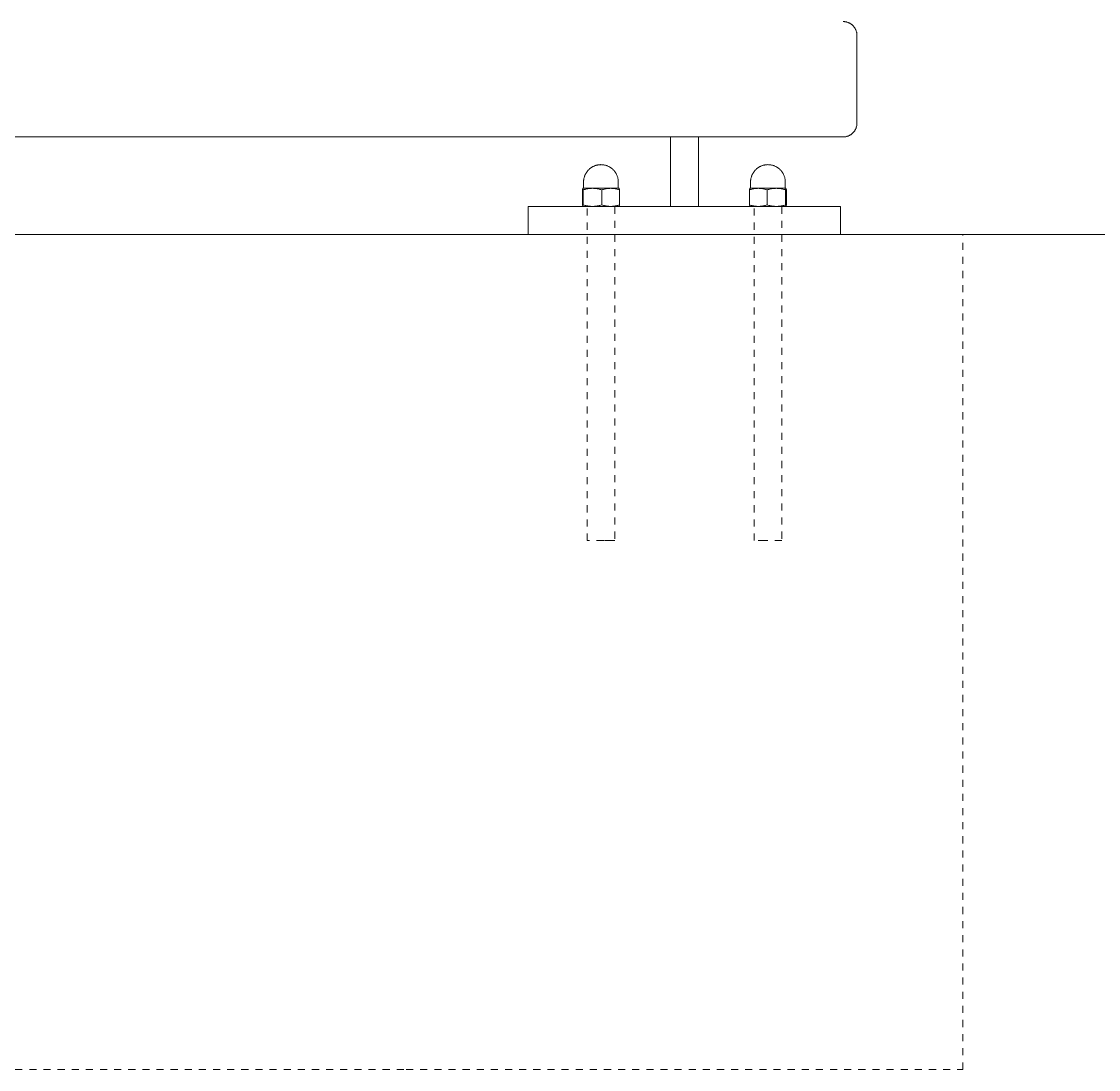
# Model space of a CAD drawing. Header units: inches. Extents: x -6 to 95, y -2 to 61.
# Drawn here: x 9.68 to 24.92, y 29.9 to 44.73 of the extents above; entities that cross this region are included whole.
import ezdxf

# ---------------------------------------------------------------- set-up
doc = ezdxf.new("R2010")
doc.units = ezdxf.units.IN
doc.linetypes.add('HIDDEN', pattern=[1.905, 1.27, -0.635])
doc.layers.add('ZANO_R', color=7, linetype='Continuous', lineweight=0)
doc.layers.add('ZANO_R_przerywana', color=250, linetype='HIDDEN', lineweight=0)

msp = doc.modelspace()

# ---------------------------------------------------------------- linework, layer by layer
at = {"layer": 'ZANO_R'}
for p, q in [((21.30567, 44.73101), (21.31239, 44.7309)), ((21.31239, 44.7309), (21.31911, 44.73055)), ((21.31911, 44.73055), (21.32581, 44.72998)), ((21.32581, 44.72998), (21.33248, 44.72918)), ((21.33248, 44.72918), (21.33913, 44.72815)), ((21.33913, 44.72815), (21.34574, 44.72689)), ((21.34574, 44.72689), (21.3523, 44.72541)), ((21.3523, 44.72541), (21.3588, 44.72371)), ((21.3588, 44.72371), (21.36525, 44.72178)), ((21.36525, 44.72178), (21.37162, 44.71964)), ((21.37162, 44.71964), (21.37792, 44.71728)), ((21.37792, 44.71728), (21.38413, 44.71471)), ((21.38413, 44.71471), (21.39025, 44.71192)), ((21.39025, 44.71192), (21.39628, 44.70893)), ((21.39628, 44.70893), (21.4022, 44.70574)), ((21.4022, 44.70574), (21.408, 44.70234)), ((21.408, 44.70234), (21.41369, 44.69875)), ((21.41369, 44.69875), (21.41925, 44.69496)), ((21.41925, 44.69496), (21.42467, 44.69099)), ((21.42467, 44.69099), (21.42996, 44.68684)), ((21.42996, 44.68684), (21.43511, 44.68251)), ((21.43511, 44.68251), (21.4401, 44.678)), ((21.4401, 44.678), (21.44493, 44.67333)), ((21.44493, 44.67333), (21.44961, 44.66849)), ((21.44961, 44.66849), (21.45411, 44.6635)), ((21.45411, 44.6635), (21.45845, 44.65835)), ((21.45845, 44.65835), (21.4626, 44.65307)), ((21.4626, 44.65307), (21.46657, 44.64764)), ((21.46657, 44.64764), (21.47036, 44.64208)), ((21.47036, 44.64208), (21.47395, 44.63639)), ((21.47395, 44.63639), (21.47734, 44.63059)), ((21.47734, 44.63059), (21.48054, 44.62467)), ((21.48054, 44.62467), (21.48353, 44.61865)), ((21.48353, 44.61865), (21.48632, 44.61252)), ((21.48632, 44.61252), (21.48889, 44.60631)), ((21.48889, 44.60631), (21.49125, 44.60001)), ((21.49125, 44.60001), (21.49339, 44.59364)), ((21.49339, 44.59364), (21.49532, 44.5872)), ((21.49532, 44.5872), (21.49702, 44.58069)), ((21.49702, 44.58069), (21.4985, 44.57413)), ((21.4985, 44.57413), (21.49976, 44.56752)), ((21.49976, 44.56752), (21.50079, 44.56088)), ((21.50079, 44.56088), (21.50159, 44.5542)), ((21.50159, 44.5542), (21.50216, 44.5475)), ((21.50216, 44.5475), (21.50251, 44.54078)), ((21.50251, 44.54078), (21.50262, 44.53406)), ((21.50262, 44.53406), (21.50262, 44.38739)), ((21.50262, 44.38739), (21.50262, 43.29424)), ((21.50262, 43.29424), (21.50251, 43.28751)), ((21.42467, 43.1373), (21.41925, 43.13333)), ((21.42996, 43.14146), (21.42467, 43.1373)), ((21.43511, 43.14579), (21.42996, 43.14146)), ((21.4401, 43.1503), (21.43511, 43.14579)), ((21.44493, 43.15497), (21.4401, 43.1503)), ((21.44961, 43.15981), (21.44493, 43.15497)), ((21.45411, 43.1648), (21.44961, 43.15981)), ((21.45845, 43.16994), (21.45411, 43.1648)), ((21.4626, 43.17523), (21.45845, 43.16994)), ((21.46657, 43.18066), (21.4626, 43.17523)), ((21.47036, 43.18622), (21.46657, 43.18066)), ((21.47395, 43.1919), (21.47036, 43.18622)), ((21.47734, 43.19771), (21.47395, 43.1919)), ((21.48054, 43.20363), (21.47734, 43.19771)), ((21.48353, 43.20965), (21.48054, 43.20363)), ((21.48632, 43.21577), (21.48353, 43.20965)), ((21.48889, 43.22198), (21.48632, 43.21577)), ((21.49125, 43.22828), (21.48889, 43.22198)), ((21.49339, 43.23466), (21.49125, 43.22828)), ((21.49532, 43.2411), (21.49339, 43.23466)), ((21.49702, 43.24761), (21.49532, 43.2411)), ((21.4985, 43.25417), (21.49702, 43.24761)), ((21.49976, 43.26077), (21.4985, 43.25417)), ((21.50079, 43.26742), (21.49976, 43.26077)), ((21.50159, 43.2741), (21.50079, 43.26742)), ((21.50216, 43.2808), (21.50159, 43.2741)), ((21.50251, 43.28751), (21.50216, 43.2808)), ((21.30567, 43.09728), (2.00414, 43.09728)), ((18.86343, 42.11186), (18.86343, 43.09728)), ((19.25734, 42.11186), (19.25734, 43.09728)), ((21.31239, 43.0974), (21.30567, 43.09728)), ((21.31911, 43.09774), (21.31239, 43.0974)), ((21.32581, 43.09832), (21.31911, 43.09774)), ((21.33248, 43.09912), (21.32581, 43.09832)), ((21.33913, 43.10015), (21.33248, 43.09912)), ((21.34574, 43.1014), (21.33913, 43.10015)), ((21.3523, 43.10288), (21.34574, 43.1014)), ((21.3588, 43.10459), (21.3523, 43.10288)), ((21.36525, 43.10651), (21.3588, 43.10459)), ((21.37162, 43.10866), (21.36525, 43.10651)), ((21.37792, 43.11102), (21.37162, 43.10866)), ((21.38413, 43.11359), (21.37792, 43.11102)), ((21.39025, 43.11637), (21.38413, 43.11359)), ((21.39628, 43.11936), (21.39025, 43.11637)), ((21.4022, 43.12256), (21.39628, 43.11936)), ((21.408, 43.12596), (21.4022, 43.12256)), ((21.41369, 43.12955), (21.408, 43.12596)), ((21.41925, 43.13333), (21.41369, 43.12955)), ((17.76539, 42.67796), (17.77292, 42.6817)), ((17.77292, 42.6817), (17.78058, 42.68518)), ((17.78058, 42.68518), (17.78834, 42.6884)), ((17.78834, 42.6884), (17.79621, 42.69135)), ((17.79621, 42.69135), (17.80418, 42.69403)), ((17.80418, 42.69403), (17.81224, 42.69643)), ((17.81224, 42.69643), (17.82037, 42.69856)), ((17.82037, 42.69856), (17.82857, 42.70041)), ((17.82857, 42.70041), (17.83683, 42.70198)), ((17.83683, 42.70198), (17.84514, 42.70327)), ((17.84514, 42.70327), (17.85348, 42.70427)), ((17.85348, 42.70427), (17.86186, 42.70499)), ((17.86186, 42.70499), (17.87025, 42.70542)), ((17.87025, 42.70542), (17.87866, 42.70556)), ((17.87866, 42.70556), (17.88707, 42.70542)), ((17.88707, 42.70542), (17.89546, 42.70499)), ((17.89546, 42.70499), (17.90384, 42.70427)), ((17.90384, 42.70427), (17.91218, 42.70327)), ((17.91218, 42.70327), (17.92049, 42.70198)), ((17.92049, 42.70198), (17.92875, 42.70041)), ((17.92875, 42.70041), (17.93695, 42.69856)), ((17.93695, 42.69856), (17.94508, 42.69643)), ((17.94508, 42.69643), (17.95314, 42.69403)), ((17.95314, 42.69403), (17.9611, 42.69135)), ((17.9611, 42.69135), (17.96898, 42.6884)), ((17.96898, 42.6884), (17.97674, 42.68518)), ((17.97674, 42.68518), (17.9844, 42.6817)), ((17.9844, 42.6817), (17.99192, 42.67796)), ((20.12885, 42.67796), (20.13638, 42.6817)), ((20.13638, 42.6817), (20.14403, 42.68518)), ((20.14403, 42.68518), (20.1518, 42.6884)), ((20.1518, 42.6884), (20.15967, 42.69135)), ((20.15967, 42.69135), (20.16764, 42.69403)), ((20.16764, 42.69403), (20.17569, 42.69643)), ((20.17569, 42.69643), (20.18382, 42.69856)), ((20.18382, 42.69856), (20.19202, 42.70041)), ((20.19202, 42.70041), (20.20028, 42.70198)), ((20.20028, 42.70198), (20.20859, 42.70327)), ((20.20859, 42.70327), (20.21694, 42.70427)), ((20.21694, 42.70427), (20.22531, 42.70499)), ((20.22531, 42.70499), (20.23371, 42.70542)), ((20.23371, 42.70542), (20.24211, 42.70556)), ((20.24211, 42.70556), (20.25052, 42.70542)), ((20.25052, 42.70542), (20.25891, 42.70499)), ((20.25891, 42.70499), (20.26729, 42.70427)), ((20.26729, 42.70427), (20.27564, 42.70327)), ((20.27564, 42.70327), (20.28394, 42.70198)), ((20.28394, 42.70198), (20.2922, 42.70041)), ((20.2922, 42.70041), (20.3004, 42.69856)), ((20.3004, 42.69856), (20.30853, 42.69643)), ((20.30853, 42.69643), (20.31659, 42.69403)), ((20.31659, 42.69403), (20.32456, 42.69135)), ((20.32456, 42.69135), (20.33243, 42.6884)), ((20.33243, 42.6884), (20.3402, 42.68518)), ((20.3402, 42.68518), (20.34785, 42.6817)), ((20.34785, 42.6817), (20.35538, 42.67796)), ((17.6416, 42.52579), (17.644, 42.53385)), ((17.644, 42.53385), (17.64668, 42.54181)), ((17.64668, 42.54181), (17.64963, 42.54969)), ((17.64963, 42.54969), (17.65285, 42.55745)), ((17.65285, 42.55745), (17.65633, 42.56511)), ((17.65633, 42.56511), (17.66007, 42.57263)), ((17.66007, 42.57263), (17.66406, 42.58003)), ((17.66406, 42.58003), (17.66831, 42.58729)), ((17.66831, 42.58729), (17.6728, 42.59439)), ((17.6728, 42.59439), (17.67753, 42.60134)), ((17.67753, 42.60134), (17.68249, 42.60813)), ((17.68249, 42.60813), (17.68769, 42.61474)), ((17.68769, 42.61474), (17.6931, 42.62117)), ((17.6931, 42.62117), (17.69873, 42.62741)), ((17.69873, 42.62741), (17.70458, 42.63345)), ((17.70458, 42.63345), (17.71062, 42.6393)), ((17.71062, 42.6393), (17.71686, 42.64493)), ((17.71686, 42.64493), (17.72329, 42.65034)), ((17.72329, 42.65034), (17.7299, 42.65554)), ((17.7299, 42.65554), (17.73669, 42.6605)), ((17.73669, 42.6605), (17.74363, 42.66523)), ((17.74363, 42.66523), (17.75074, 42.66972)), ((17.75074, 42.66972), (17.758, 42.67397)), ((17.758, 42.67397), (17.76539, 42.67796)), ((17.99192, 42.67796), (17.99932, 42.67397)), ((17.99932, 42.67397), (18.00658, 42.66972)), ((18.00658, 42.66972), (18.01368, 42.66523)), ((18.01368, 42.66523), (18.02063, 42.6605)), ((18.02063, 42.6605), (18.02742, 42.65554)), ((18.02742, 42.65554), (18.03403, 42.65034)), ((18.03403, 42.65034), (18.04046, 42.64493)), ((18.04046, 42.64493), (18.0467, 42.6393)), ((18.0467, 42.6393), (18.05274, 42.63345)), ((18.05274, 42.63345), (18.05859, 42.62741)), ((18.05859, 42.62741), (18.06422, 42.62117)), ((18.06422, 42.62117), (18.06963, 42.61474)), ((18.06963, 42.61474), (18.07483, 42.60813)), ((18.07483, 42.60813), (18.07979, 42.60134)), ((18.07979, 42.60134), (18.08452, 42.59439)), ((18.08452, 42.59439), (18.08901, 42.58729)), ((18.08901, 42.58729), (18.09326, 42.58003)), ((18.09326, 42.58003), (18.09725, 42.57263)), ((18.09725, 42.57263), (18.10099, 42.56511)), ((18.10099, 42.56511), (18.10447, 42.55745)), ((18.10447, 42.55745), (18.10769, 42.54969)), ((18.10769, 42.54969), (18.11064, 42.54181)), ((18.11064, 42.54181), (18.11332, 42.53385)), ((18.11332, 42.53385), (18.11572, 42.52579)), ((20.00505, 42.52579), (20.00745, 42.53385)), ((20.00745, 42.53385), (20.01013, 42.54181)), ((20.01013, 42.54181), (20.01308, 42.54969)), ((20.01308, 42.54969), (20.0163, 42.55745)), ((20.0163, 42.55745), (20.01978, 42.56511)), ((20.01978, 42.56511), (20.02352, 42.57263)), ((20.02352, 42.57263), (20.02752, 42.58003)), ((20.02752, 42.58003), (20.03176, 42.58729)), ((20.03176, 42.58729), (20.03625, 42.59439)), ((20.03625, 42.59439), (20.04098, 42.60134)), ((20.04098, 42.60134), (20.04594, 42.60813)), ((20.04594, 42.60813), (20.05114, 42.61474)), ((20.05114, 42.61474), (20.05655, 42.62117)), ((20.05655, 42.62117), (20.06219, 42.62741)), ((20.06219, 42.62741), (20.06803, 42.63345)), ((20.06803, 42.63345), (20.07407, 42.6393)), ((20.07407, 42.6393), (20.08031, 42.64493)), ((20.08031, 42.64493), (20.08674, 42.65034)), ((20.08674, 42.65034), (20.09335, 42.65554)), ((20.09335, 42.65554), (20.10014, 42.6605)), ((20.10014, 42.6605), (20.10709, 42.66523)), ((20.10709, 42.66523), (20.11419, 42.66972)), ((20.11419, 42.66972), (20.12145, 42.67397)), ((20.12145, 42.67397), (20.12885, 42.67796)), ((20.35538, 42.67796), (20.36277, 42.67397)), ((20.36277, 42.67397), (20.37003, 42.66972)), ((20.37003, 42.66972), (20.37714, 42.66523)), ((20.37714, 42.66523), (20.38409, 42.6605)), ((20.38409, 42.6605), (20.39087, 42.65554)), ((20.39087, 42.65554), (20.39748, 42.65034)), ((20.39748, 42.65034), (20.40391, 42.64493)), ((20.40391, 42.64493), (20.41015, 42.6393)), ((20.41015, 42.6393), (20.4162, 42.63345)), ((20.4162, 42.63345), (20.42204, 42.62741)), ((20.42204, 42.62741), (20.42767, 42.62117)), ((20.42767, 42.62117), (20.43309, 42.61474)), ((20.43309, 42.61474), (20.43828, 42.60813)), ((20.43828, 42.60813), (20.44324, 42.60134)), ((20.44324, 42.60134), (20.44797, 42.59439)), ((20.44797, 42.59439), (20.45246, 42.58729)), ((20.45246, 42.58729), (20.45671, 42.58003)), ((20.45671, 42.58003), (20.4607, 42.57263)), ((20.4607, 42.57263), (20.46444, 42.56511)), ((20.46444, 42.56511), (20.46792, 42.55745)), ((20.46792, 42.55745), (20.47114, 42.54969)), ((20.47114, 42.54969), (20.47409, 42.54181)), ((20.47409, 42.54181), (20.47677, 42.53385)), ((20.47677, 42.53385), (20.47918, 42.52579)), ((17.63244, 42.37497), (17.63246, 42.37514)), ((17.63246, 42.3753), (17.63247, 42.37547)), ((17.63246, 42.37514), (17.63246, 42.3753)), ((17.63247, 42.45937), (17.63261, 42.46777)), ((17.63247, 42.37547), (17.63247, 42.45937)), ((17.63261, 42.46777), (17.63304, 42.47617)), ((17.63304, 42.47617), (17.63376, 42.48455)), ((17.63376, 42.48455), (17.63476, 42.49289)), ((17.63476, 42.49289), (17.63605, 42.5012)), ((17.63605, 42.5012), (17.63762, 42.50946)), ((17.63762, 42.50946), (17.63947, 42.51766)), ((17.63947, 42.51766), (17.6416, 42.52579)), ((18.11572, 42.52579), (18.11785, 42.51766)), ((18.11785, 42.51766), (18.1197, 42.50946)), ((18.1197, 42.50946), (18.12127, 42.5012)), ((18.12127, 42.5012), (18.12256, 42.49289)), ((18.12256, 42.49289), (18.12356, 42.48455)), ((18.12356, 42.48455), (18.12428, 42.47617)), ((18.12428, 42.47617), (18.12471, 42.46777)), ((18.12471, 42.46777), (18.12485, 42.45937)), ((18.12485, 42.45937), (18.12485, 42.37547)), ((18.12485, 42.37547), (18.12937, 42.37077)), ((19.9959, 42.37498), (19.99591, 42.37514)), ((19.99591, 42.37514), (19.99592, 42.37531)), ((19.99592, 42.45937), (19.99606, 42.46777)), ((19.99592, 42.37547), (19.99592, 42.45937)), ((19.99592, 42.37531), (19.99592, 42.37547)), ((19.99606, 42.46777), (19.99649, 42.47617)), ((19.99649, 42.47617), (19.99721, 42.48455)), ((19.99721, 42.48455), (19.99821, 42.49289)), ((19.99821, 42.49289), (19.9995, 42.5012)), ((19.9995, 42.5012), (20.00107, 42.50946)), ((20.00107, 42.50946), (20.00292, 42.51766)), ((20.00292, 42.51766), (20.00505, 42.52579)), ((20.47918, 42.52579), (20.48131, 42.51766)), ((20.48131, 42.51766), (20.48316, 42.50946)), ((20.48316, 42.50946), (20.48473, 42.5012)), ((20.48473, 42.5012), (20.48601, 42.49289)), ((20.48601, 42.49289), (20.48701, 42.48455)), ((20.48701, 42.48455), (20.48773, 42.47617)), ((20.48773, 42.47617), (20.48816, 42.46777)), ((20.48816, 42.46777), (20.48831, 42.45937)), ((20.48831, 42.45937), (20.48831, 42.37547)), ((20.48831, 42.37547), (20.48831, 42.3753)), ((20.48831, 42.3753), (20.48832, 42.37514)), ((20.48832, 42.37514), (20.48833, 42.37497)), ((17.61692, 42.34787), (17.62282, 42.37074)), ((17.61692, 42.13757), (17.61692, 42.34787)), ((17.62282, 42.37074), (17.62873, 42.34787)), ((17.75542, 42.37074), (17.62301, 42.37074)), ((17.62842, 42.37079), (17.62858, 42.37082)), ((17.62858, 42.37082), (17.62875, 42.37085)), ((17.62873, 42.34787), (17.6414, 42.35203)), ((17.62873, 42.34787), (17.62873, 42.13757)), ((17.62875, 42.37085), (17.62891, 42.37089)), ((17.62891, 42.37089), (17.62906, 42.37093)), ((17.62906, 42.37093), (17.62922, 42.37098)), ((17.62922, 42.37098), (17.62938, 42.37103)), ((17.62938, 42.37103), (17.62953, 42.37109)), ((17.62953, 42.37109), (17.62968, 42.37116)), ((17.62968, 42.37116), (17.62983, 42.37123)), ((17.62983, 42.37123), (17.62998, 42.3713)), ((17.62998, 42.3713), (17.63012, 42.37138)), ((17.63012, 42.37138), (17.63026, 42.37147)), ((17.63026, 42.37147), (17.6304, 42.37156)), ((17.6304, 42.37156), (17.63053, 42.37165)), ((17.63053, 42.37165), (17.63066, 42.37175)), ((17.63066, 42.37175), (17.63079, 42.37186)), ((17.63079, 42.37186), (17.63091, 42.37196)), ((17.63091, 42.37196), (17.63103, 42.37208)), ((17.63103, 42.37208), (17.63115, 42.37219)), ((17.63115, 42.37219), (17.63126, 42.37231)), ((17.63126, 42.37231), (17.63137, 42.37244)), ((17.63137, 42.37244), (17.63147, 42.37257)), ((17.63147, 42.37257), (17.63157, 42.3727)), ((17.63157, 42.3727), (17.63166, 42.37283)), ((17.63166, 42.37283), (17.63175, 42.37297)), ((17.63175, 42.37297), (17.63184, 42.37311)), ((17.63184, 42.37311), (17.63192, 42.37326)), ((17.63192, 42.37326), (17.63199, 42.3734)), ((17.63199, 42.3734), (17.63206, 42.37355)), ((17.63206, 42.37355), (17.63213, 42.3737)), ((17.63213, 42.3737), (17.63218, 42.37386)), ((17.63218, 42.37386), (17.63224, 42.37401)), ((17.63224, 42.37401), (17.63228, 42.37417)), ((17.63228, 42.37417), (17.63233, 42.37433)), ((17.63233, 42.37433), (17.63236, 42.37449)), ((17.63236, 42.37449), (17.6324, 42.37465)), ((17.6324, 42.37465), (17.63242, 42.37481)), ((17.63242, 42.37481), (17.63244, 42.37497)), ((17.6414, 42.35203), (17.65421, 42.35577)), ((17.65421, 42.35577), (17.66712, 42.35911)), ((17.66712, 42.35911), (17.68014, 42.36203)), ((17.68014, 42.36203), (17.69325, 42.36454)), ((17.69325, 42.36454), (17.70642, 42.36663)), ((17.70642, 42.36663), (17.71966, 42.36829)), ((17.71966, 42.36829), (17.73294, 42.36953)), ((17.73294, 42.36953), (17.74626, 42.37035)), ((17.74626, 42.37035), (17.75959, 42.37074)), ((17.75959, 42.37074), (17.77293, 42.37035)), ((18.01094, 42.37074), (17.76423, 42.37074)), ((17.77293, 42.37035), (17.78625, 42.36953)), ((17.78625, 42.36953), (17.79953, 42.36829)), ((17.79953, 42.36829), (17.81277, 42.36663)), ((17.81277, 42.36663), (17.82594, 42.36454)), ((17.82594, 42.36454), (17.83905, 42.36203)), ((17.83905, 42.36203), (17.85206, 42.35911)), ((17.85206, 42.35911), (17.86498, 42.35577)), ((17.86498, 42.35577), (17.87779, 42.35203)), ((17.87779, 42.35203), (17.89046, 42.34787)), ((17.89046, 42.34787), (17.90253, 42.35202)), ((17.89046, 42.13757), (17.89046, 42.34787)), ((17.90253, 42.35202), (17.91474, 42.35576)), ((17.91474, 42.35576), (17.92705, 42.35909)), ((17.92705, 42.35909), (17.93948, 42.36202)), ((17.93948, 42.36202), (17.95199, 42.36452)), ((17.95199, 42.36452), (17.96458, 42.36661)), ((17.96458, 42.36661), (17.97724, 42.36828)), ((17.97724, 42.36828), (17.98994, 42.36952)), ((17.98994, 42.36952), (18.00267, 42.37034)), ((18.00267, 42.37034), (18.01543, 42.37074)), ((18.01543, 42.37074), (18.02819, 42.37035)), ((18.1045, 42.37074), (18.01939, 42.37074)), ((18.02819, 42.37035), (18.04092, 42.36953)), ((18.04092, 42.36953), (18.05363, 42.36828)), ((18.05363, 42.36828), (18.06628, 42.36661)), ((18.06628, 42.36661), (18.07887, 42.36453)), ((18.07887, 42.36453), (18.09138, 42.36202)), ((18.09138, 42.36202), (18.10381, 42.3591)), ((18.10381, 42.3591), (18.11613, 42.35576)), ((18.12753, 42.37074), (18.1045, 42.37074)), ((18.11613, 42.35576), (18.12833, 42.35202)), ((18.13307, 42.37074), (18.12753, 42.37074)), ((18.12833, 42.35202), (18.1404, 42.34787)), ((18.13436, 42.37074), (18.13307, 42.37074)), ((18.13464, 42.37074), (18.13436, 42.37074)), ((18.1347, 42.37074), (18.13464, 42.37074)), ((18.13469, 42.37074), (18.1347, 42.37074)), ((18.1347, 42.37074), (18.1347, 42.37074)), ((18.1347, 42.37074), (18.1347, 42.37074)), ((18.1347, 42.37074), (18.13487, 42.37064)), ((18.1404, 42.34787), (18.13487, 42.37064)), ((18.1404, 42.13757), (18.1404, 42.34787)), ((19.98037, 42.34787), (19.9859, 42.37064)), ((19.99244, 42.35202), (19.98037, 42.34787)), ((19.98037, 42.13757), (19.98037, 42.34787)), ((19.9859, 42.37064), (19.98607, 42.37074)), ((19.98608, 42.37074), (19.98607, 42.37074)), ((19.98607, 42.37074), (19.98607, 42.37074)), ((19.98607, 42.37074), (19.98608, 42.37074)), ((19.98608, 42.37074), (19.98613, 42.37074)), ((19.98613, 42.37074), (19.98641, 42.37074)), ((19.98641, 42.37074), (19.9877, 42.37074)), ((19.9877, 42.37074), (19.99324, 42.37074)), ((19.99148, 42.37077), (19.99164, 42.37079)), ((19.99164, 42.37079), (19.9918, 42.3708)), ((19.9918, 42.3708), (19.99196, 42.37083)), ((19.99196, 42.37083), (19.99212, 42.37085)), ((19.99212, 42.37085), (19.99228, 42.37089)), ((19.99228, 42.37089), (19.99244, 42.37093)), ((19.99244, 42.37093), (19.9926, 42.37097)), ((20.00465, 42.35576), (19.99244, 42.35202)), ((19.9926, 42.37097), (19.99275, 42.37102)), ((19.99275, 42.37102), (19.9929, 42.37107)), ((19.9929, 42.37107), (19.99305, 42.37113)), ((19.99305, 42.37113), (19.9932, 42.3712)), ((19.9932, 42.3712), (19.99335, 42.37127)), ((19.99324, 42.37074), (20.01627, 42.37074)), ((19.99335, 42.37127), (19.99349, 42.37135)), ((19.99349, 42.37135), (19.99363, 42.37143)), ((19.99363, 42.37143), (19.99377, 42.37151)), ((19.99377, 42.37151), (19.9939, 42.3716)), ((19.9939, 42.3716), (19.99403, 42.3717)), ((19.99403, 42.3717), (19.99416, 42.3718)), ((19.99416, 42.3718), (19.99429, 42.3719)), ((19.99429, 42.3719), (19.99441, 42.37201)), ((19.99441, 42.37201), (19.99453, 42.37212)), ((19.99453, 42.37212), (19.99464, 42.37223)), ((19.99464, 42.37223), (19.99475, 42.37235)), ((19.99475, 42.37235), (19.99485, 42.37248)), ((19.99485, 42.37248), (19.99495, 42.3726)), ((19.99495, 42.3726), (19.99505, 42.37273)), ((19.99505, 42.37273), (19.99514, 42.37287)), ((19.99514, 42.37287), (19.99523, 42.373)), ((19.99523, 42.373), (19.99531, 42.37314)), ((19.99531, 42.37314), (19.99539, 42.37329)), ((19.99539, 42.37329), (19.99546, 42.37343)), ((19.99546, 42.37343), (19.99553, 42.37358)), ((19.99553, 42.37358), (19.99559, 42.37373)), ((19.99559, 42.37373), (19.99565, 42.37388)), ((19.99565, 42.37388), (19.9957, 42.37403)), ((19.9957, 42.37403), (19.99575, 42.37419)), ((19.99575, 42.37419), (19.99579, 42.37434)), ((19.99579, 42.37434), (19.99582, 42.3745)), ((19.99582, 42.3745), (19.99585, 42.37466)), ((19.99585, 42.37466), (19.99588, 42.37482)), ((19.99588, 42.37482), (19.9959, 42.37498)), ((20.01696, 42.3591), (20.00465, 42.35576)), ((20.01627, 42.37074), (20.10138, 42.37074)), ((20.02939, 42.36202), (20.01696, 42.3591)), ((20.0419, 42.36453), (20.02939, 42.36202)), ((20.05449, 42.36661), (20.0419, 42.36453)), ((20.06715, 42.36828), (20.05449, 42.36661)), ((20.07985, 42.36953), (20.06715, 42.36828)), ((20.09258, 42.37035), (20.07985, 42.36953)), ((20.10534, 42.37074), (20.09258, 42.37035)), ((20.1181, 42.37034), (20.10534, 42.37074)), ((20.10983, 42.37074), (20.35655, 42.37074)), ((20.13083, 42.36952), (20.1181, 42.37034)), ((20.14354, 42.36828), (20.13083, 42.36952)), ((20.15619, 42.36661), (20.14354, 42.36828)), ((20.16878, 42.36452), (20.15619, 42.36661)), ((20.18129, 42.36202), (20.16878, 42.36452)), ((20.19372, 42.35909), (20.18129, 42.36202)), ((20.20604, 42.35576), (20.19372, 42.35909)), ((20.21824, 42.35202), (20.20604, 42.35576)), ((20.23031, 42.34787), (20.21824, 42.35202)), ((20.24299, 42.35203), (20.23031, 42.34787)), ((20.23031, 42.13757), (20.23031, 42.34787)), ((20.25579, 42.35577), (20.24299, 42.35203)), ((20.26871, 42.35911), (20.25579, 42.35577)), ((20.28173, 42.36203), (20.26871, 42.35911)), ((20.29483, 42.36454), (20.28173, 42.36203)), ((20.30801, 42.36663), (20.29483, 42.36454)), ((20.32124, 42.36829), (20.30801, 42.36663)), ((20.33453, 42.36953), (20.32124, 42.36829)), ((20.34784, 42.37035), (20.33453, 42.36953)), ((20.36118, 42.37074), (20.34784, 42.37035)), ((20.37451, 42.37035), (20.36118, 42.37074)), ((20.36536, 42.37074), (20.49777, 42.37074)), ((20.38783, 42.36953), (20.37451, 42.37035)), ((20.40111, 42.36829), (20.38783, 42.36953)), ((20.41435, 42.36663), (20.40111, 42.36829)), ((20.42753, 42.36454), (20.41435, 42.36663)), ((20.44063, 42.36203), (20.42753, 42.36454)), ((20.45365, 42.35911), (20.44063, 42.36203)), ((20.46657, 42.35577), (20.45365, 42.35911)), ((20.47937, 42.35203), (20.46657, 42.35577)), ((20.49205, 42.34787), (20.47937, 42.35203)), ((20.48833, 42.37497), (20.48835, 42.37481)), ((20.48835, 42.37481), (20.48838, 42.37465)), ((20.48838, 42.37465), (20.48841, 42.37449)), ((20.48841, 42.37449), (20.48844, 42.37433)), ((20.48844, 42.37433), (20.48849, 42.37417)), ((20.48849, 42.37417), (20.48854, 42.37401)), ((20.48854, 42.37401), (20.48859, 42.37386)), ((20.48859, 42.37386), (20.48865, 42.3737)), ((20.48865, 42.3737), (20.48871, 42.37355)), ((20.48871, 42.37355), (20.48878, 42.3734)), ((20.48878, 42.3734), (20.48885, 42.37326)), ((20.48885, 42.37326), (20.48893, 42.37311)), ((20.48893, 42.37311), (20.48902, 42.37297)), ((20.48902, 42.37297), (20.48911, 42.37283)), ((20.48911, 42.37283), (20.4892, 42.3727)), ((20.4892, 42.3727), (20.4893, 42.37257)), ((20.4893, 42.37257), (20.4894, 42.37244)), ((20.4894, 42.37244), (20.48951, 42.37231)), ((20.48951, 42.37231), (20.48962, 42.37219)), ((20.48962, 42.37219), (20.48974, 42.37208)), ((20.48974, 42.37208), (20.48986, 42.37196)), ((20.48986, 42.37196), (20.48998, 42.37186)), ((20.48998, 42.37186), (20.49011, 42.37175)), ((20.49011, 42.37175), (20.49024, 42.37165)), ((20.49024, 42.37165), (20.49038, 42.37156)), ((20.49038, 42.37156), (20.49051, 42.37147)), ((20.49051, 42.37147), (20.49065, 42.37138)), ((20.49065, 42.37138), (20.4908, 42.3713)), ((20.4908, 42.3713), (20.49094, 42.37123)), ((20.49094, 42.37123), (20.49109, 42.37116)), ((20.49109, 42.37116), (20.49124, 42.37109)), ((20.49124, 42.37109), (20.4914, 42.37103)), ((20.4914, 42.37103), (20.49155, 42.37098)), ((20.49155, 42.37098), (20.49171, 42.37093)), ((20.49171, 42.37093), (20.49187, 42.37089)), ((20.49187, 42.37089), (20.49203, 42.37085)), ((20.49203, 42.37085), (20.49219, 42.37082)), ((20.49795, 42.37074), (20.49205, 42.34787)), ((20.49205, 42.34787), (20.49205, 42.13757)), ((20.49219, 42.37082), (20.49235, 42.37079)), ((20.50385, 42.34787), (20.49795, 42.37074)), ((20.50385, 42.13757), (20.50385, 42.34787)), ((17.00825, 42.11186), (16.85069, 42.11186)), ((16.85069, 42.11186), (16.85069, 41.71796)), ((17.00825, 42.11186), (21.11252, 42.11186)), ((17.60292, 42.1147), (17.62264, 42.1147)), ((17.62282, 42.1147), (17.61692, 42.13757)), ((17.62873, 42.13757), (17.62282, 42.1147)), ((17.75543, 42.1147), (17.62301, 42.1147)), ((17.6414, 42.13341), (17.62873, 42.13757)), ((17.65421, 42.12967), (17.6414, 42.13341)), ((17.66712, 42.12633), (17.65421, 42.12967)), ((17.68014, 42.12341), (17.66712, 42.12633)), ((17.69325, 42.1209), (17.68014, 42.12341)), ((17.70642, 42.11881), (17.69325, 42.1209)), ((17.71966, 42.11715), (17.70642, 42.11881)), ((17.73294, 42.11591), (17.71966, 42.11715)), ((17.74626, 42.11509), (17.73294, 42.11591)), ((17.75959, 42.1147), (17.74626, 42.11509)), ((17.77293, 42.11509), (17.75959, 42.1147)), ((18.01042, 42.1147), (17.76377, 42.1147)), ((17.78625, 42.11591), (17.77293, 42.11509)), ((17.79953, 42.11715), (17.78625, 42.11591)), ((17.81277, 42.11881), (17.79953, 42.11715)), ((17.82594, 42.1209), (17.81277, 42.11881)), ((17.83905, 42.12341), (17.82594, 42.1209)), ((17.85206, 42.12633), (17.83905, 42.12341)), ((17.86498, 42.12967), (17.85206, 42.12633)), ((17.87779, 42.13341), (17.86498, 42.12967)), ((17.89046, 42.13757), (17.87779, 42.13341)), ((17.90253, 42.13342), (17.89046, 42.13757)), ((17.91474, 42.12968), (17.90253, 42.13342)), ((17.92705, 42.12635), (17.91474, 42.12968)), ((17.93948, 42.12342), (17.92705, 42.12635)), ((17.95199, 42.12092), (17.93948, 42.12342)), ((17.96458, 42.11883), (17.95199, 42.12092)), ((17.97724, 42.11716), (17.96458, 42.11883)), ((17.98994, 42.11592), (17.97724, 42.11716)), ((18.00267, 42.1151), (17.98994, 42.11592)), ((18.01543, 42.1147), (18.00267, 42.1151)), ((18.02819, 42.11509), (18.01543, 42.1147)), ((18.10484, 42.1147), (18.0205, 42.1147)), ((18.04092, 42.11591), (18.02819, 42.11509)), ((18.05363, 42.11716), (18.04092, 42.11591)), ((18.06628, 42.11883), (18.05363, 42.11716)), ((18.07887, 42.12091), (18.06628, 42.11883)), ((18.09138, 42.12342), (18.07887, 42.12091)), ((18.10381, 42.12634), (18.09138, 42.12342)), ((18.11613, 42.12968), (18.10381, 42.12634)), ((18.12761, 42.1147), (18.10484, 42.1147)), ((18.12833, 42.13342), (18.11613, 42.12968)), ((18.13309, 42.1147), (18.12761, 42.1147)), ((18.1404, 42.13757), (18.12833, 42.13342)), ((18.13436, 42.1147), (18.13309, 42.1147)), ((18.13464, 42.1147), (18.13436, 42.1147)), ((18.1347, 42.1147), (18.13464, 42.1147)), ((18.13468, 42.1147), (18.1544, 42.1147)), ((18.13469, 42.1147), (18.1347, 42.1147)), ((18.13487, 42.1148), (18.1347, 42.1147)), ((18.1347, 42.1147), (18.1347, 42.1147)), ((18.1347, 42.1147), (18.1347, 42.1147)), ((18.13487, 42.1148), (18.1404, 42.13757)), ((19.98609, 42.1147), (19.96638, 42.1147)), ((19.9859, 42.1148), (19.98037, 42.13757)), ((19.98037, 42.13757), (19.99244, 42.13342)), ((19.98607, 42.1147), (19.9859, 42.1148)), ((19.98608, 42.1147), (19.98607, 42.1147)), ((19.98607, 42.1147), (19.98607, 42.1147)), ((19.98607, 42.1147), (19.98608, 42.1147)), ((19.98608, 42.1147), (19.98613, 42.1147)), ((19.98613, 42.1147), (19.98641, 42.1147)), ((19.98641, 42.1147), (19.98768, 42.1147)), ((19.98768, 42.1147), (19.99316, 42.1147)), ((19.99244, 42.13342), (20.00465, 42.12968)), ((19.99316, 42.1147), (20.01594, 42.1147)), ((20.00465, 42.12968), (20.01696, 42.12634)), ((20.01594, 42.1147), (20.10027, 42.1147)), ((20.01696, 42.12634), (20.02939, 42.12342)), ((20.02939, 42.12342), (20.0419, 42.12091)), ((20.0419, 42.12091), (20.05449, 42.11883)), ((20.05449, 42.11883), (20.06715, 42.11716)), ((20.06715, 42.11716), (20.07985, 42.11591)), ((20.07985, 42.11591), (20.09258, 42.11509)), ((20.09258, 42.11509), (20.10534, 42.1147)), ((20.10534, 42.1147), (20.1181, 42.1151)), ((20.11035, 42.1147), (20.357, 42.1147)), ((20.1181, 42.1151), (20.13083, 42.11592)), ((20.13083, 42.11592), (20.14354, 42.11716)), ((20.14354, 42.11716), (20.15619, 42.11883)), ((20.15619, 42.11883), (20.16878, 42.12092)), ((20.16878, 42.12092), (20.18129, 42.12342)), ((20.18129, 42.12342), (20.19372, 42.12635)), ((20.19372, 42.12635), (20.20604, 42.12968)), ((20.20604, 42.12968), (20.21824, 42.13342)), ((20.21824, 42.13342), (20.23031, 42.13757)), ((20.23031, 42.13757), (20.24299, 42.13341)), ((20.24299, 42.13341), (20.25579, 42.12967)), ((20.25579, 42.12967), (20.26871, 42.12633)), ((20.26871, 42.12633), (20.28172, 42.12341)), ((20.28172, 42.12341), (20.29483, 42.1209)), ((20.29483, 42.1209), (20.30801, 42.11881)), ((20.30801, 42.11881), (20.32124, 42.11715)), ((20.32124, 42.11715), (20.33453, 42.11591)), ((20.33453, 42.11591), (20.34784, 42.11509)), ((20.34784, 42.11509), (20.36118, 42.1147)), ((20.36118, 42.1147), (20.37451, 42.11509)), ((20.36534, 42.1147), (20.49776, 42.1147)), ((20.37451, 42.11509), (20.38783, 42.11591)), ((20.38783, 42.11591), (20.40111, 42.11715)), ((20.40111, 42.11715), (20.41435, 42.11881)), ((20.41435, 42.11881), (20.42753, 42.1209)), ((20.42753, 42.1209), (20.44063, 42.12341)), ((20.44063, 42.12341), (20.45365, 42.12633)), ((20.45365, 42.12633), (20.46657, 42.12967)), ((20.46657, 42.12967), (20.47937, 42.13341)), ((20.47937, 42.13341), (20.49205, 42.13757)), ((20.49205, 42.13757), (20.49795, 42.1147)), ((20.49795, 42.1147), (20.50385, 42.13757)), ((20.51785, 42.1147), (20.49814, 42.1147)), ((21.11252, 42.11186), (21.27007, 42.11186)), ((21.27009, 42.11186), (21.27009, 41.71796)), ((8.1885, 41.71796), (15.1213, 41.71796)), ((15.1213, 41.71796), (22.99947, 41.71796))]:
    msp.add_line(p, q, dxfattribs=at)
msp.add_lwpolyline([(-5.56497, 41.71796), (56.58362, 41.71796)], dxfattribs=at)
at = {"layer": 'ZANO_R_przerywana', "ltscale": 0.05}
for p, q in [((17.68171, 37.38496), (17.68171, 42.11186)), ((18.07561, 42.11186), (18.07561, 37.38496)), ((20.04516, 37.38496), (20.04516, 42.11186)), ((20.43907, 42.11186), (20.43907, 37.38496)), ((22.99947, 29.90069), (22.99947, 41.71796)), ((17.91814, 37.38496), (17.68174, 37.38496)), ((18.03093, 37.38496), (17.91814, 37.38496)), ((18.06523, 37.38496), (18.03093, 37.38496)), ((18.07339, 37.38496), (18.06523, 37.38496)), ((18.0752, 37.38496), (18.07339, 37.38496)), ((18.07556, 37.38496), (18.0752, 37.38496)), ((18.07561, 37.38496), (18.07556, 37.38496)), ((18.07558, 37.38496), (18.07561, 37.38496)), ((18.07561, 37.38496), (18.07561, 37.38496)), ((18.07561, 37.38496), (18.07561, 37.38496)), ((20.20264, 37.38496), (20.04516, 37.38496)), ((20.43906, 37.38496), (20.20264, 37.38496)), ((8.1885, 29.90069), (15.1213, 29.90069)), ((15.1213, 29.90069), (22.99947, 29.90069))]:
    msp.add_line(p, q, dxfattribs=at)

doc.saveas('drawing.dxf')
